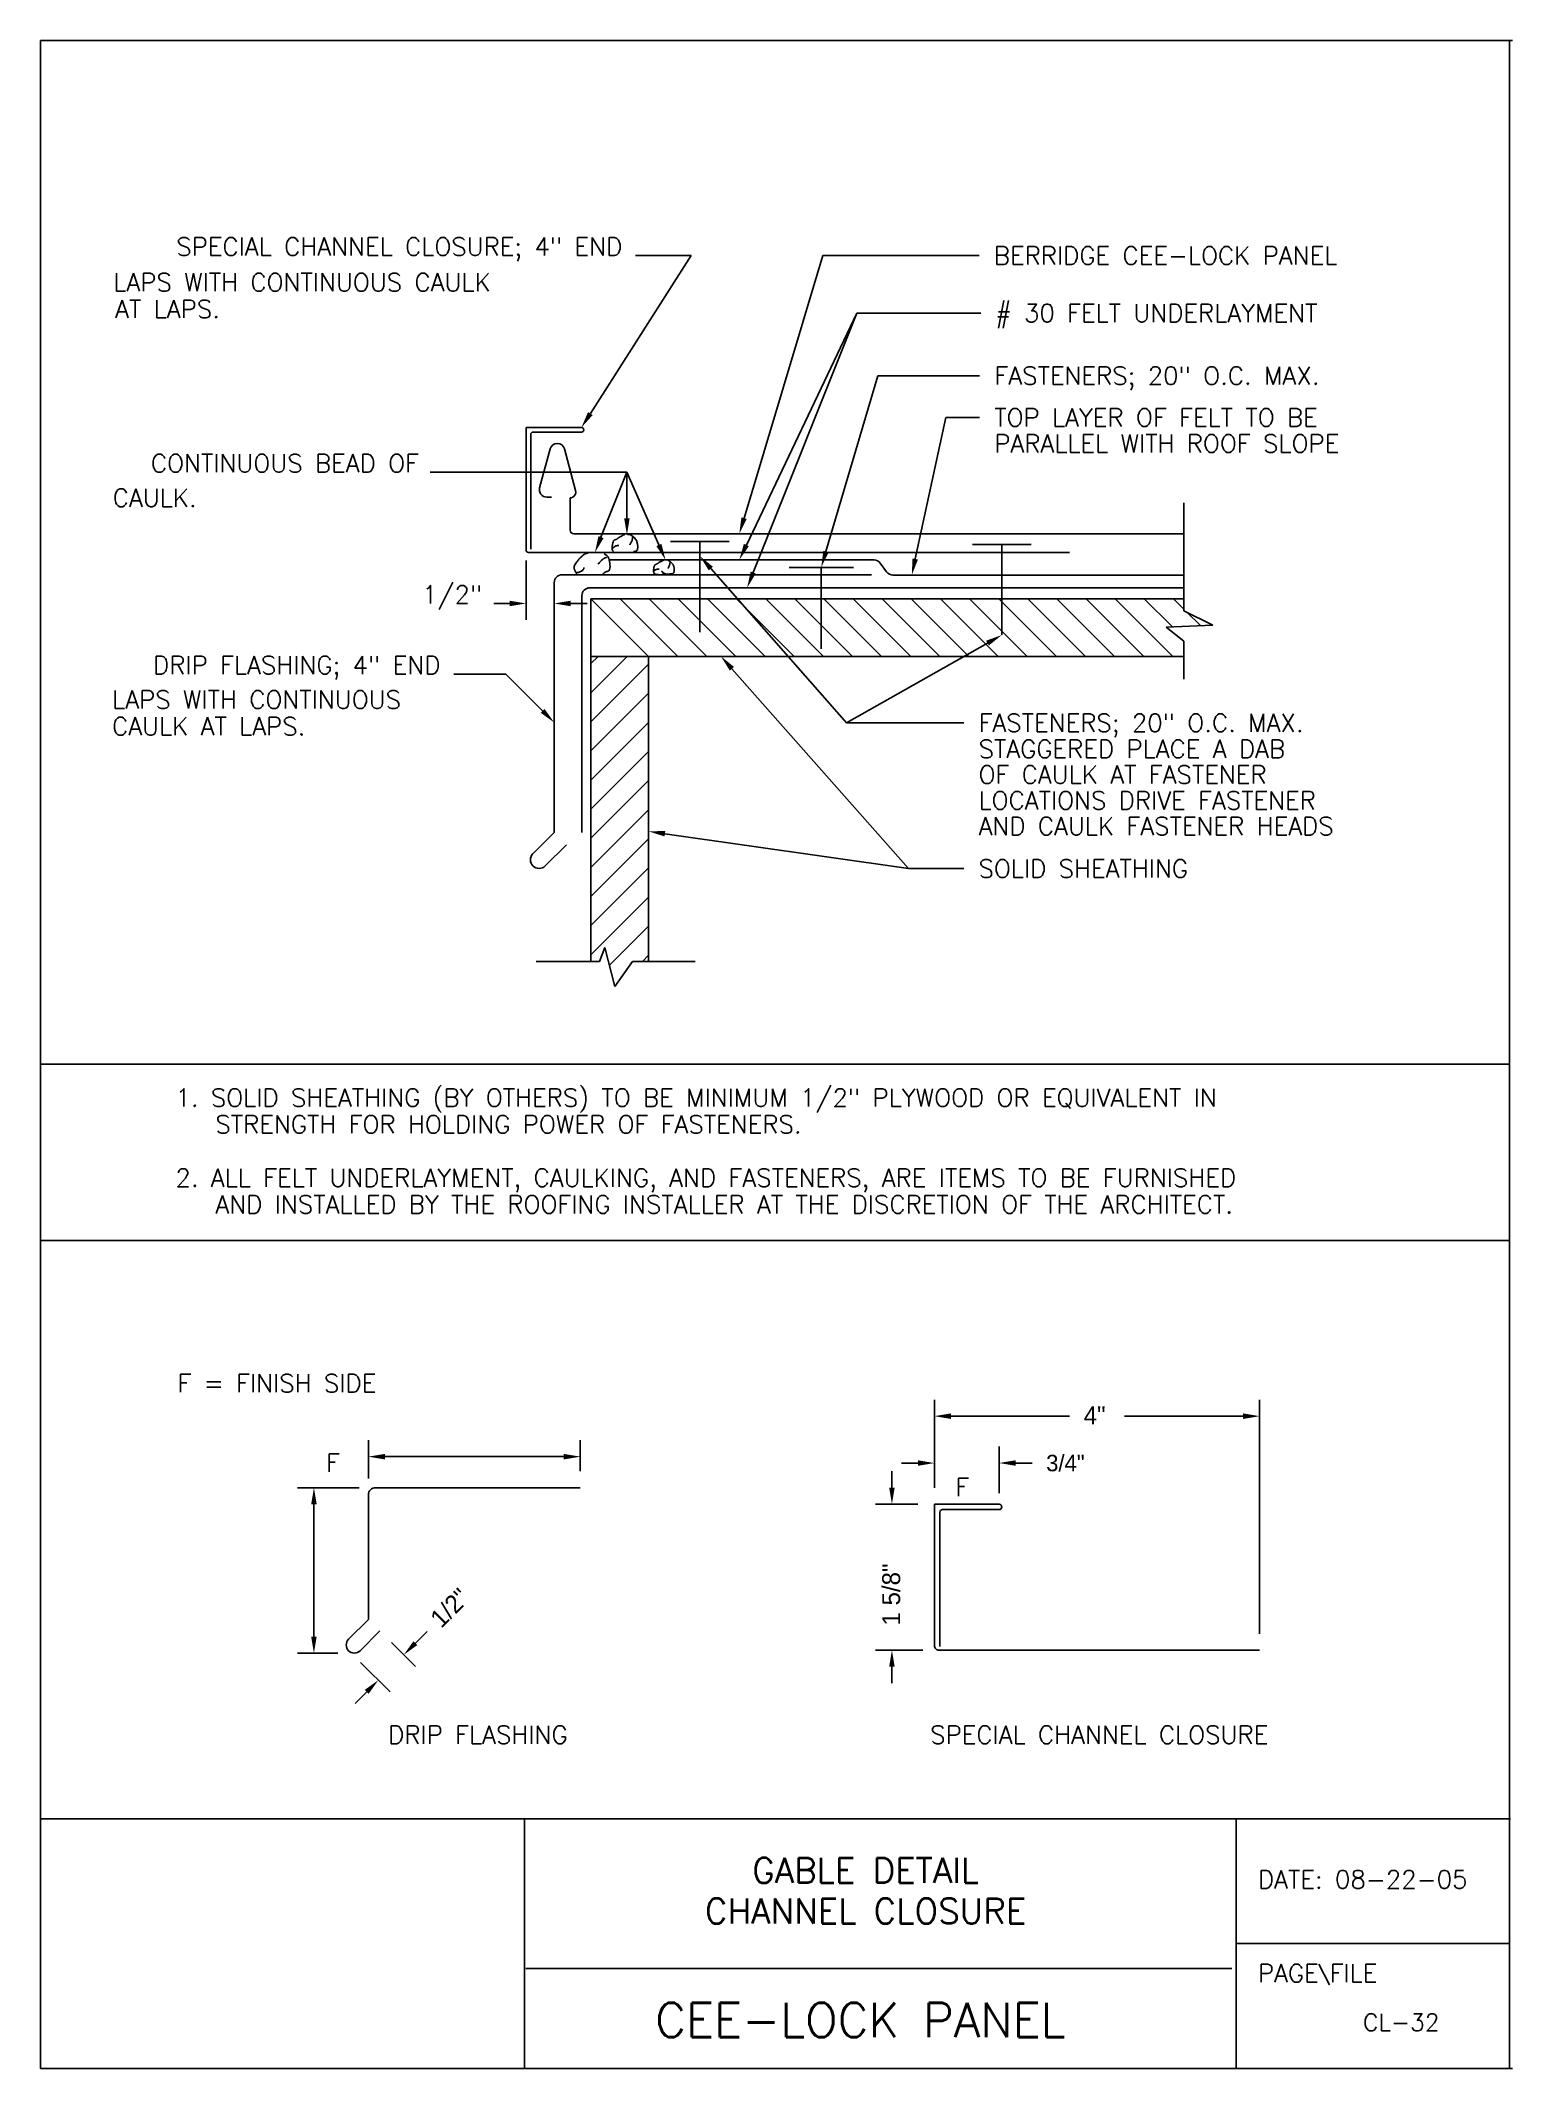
# Model space of a CAD drawing. Extents: x -4 to 25.5, y -7 to 33.6.
import ezdxf
from ezdxf.enums import TextEntityAlignment as Align

# ---------------------------------------------------------------- set-up
doc = ezdxf.new("R2010")
doc.units = 0
doc.header["$LTSCALE"] = 0.4
doc.header["$MEASUREMENT"] = 0
doc.layers.get('0').update_dxf_attribs({"linetype": 'CONTINUOUS'})
for name, color, linetype in [('1', 7, 'CONTINUOUS'), ('BORDER', 7, 'CONTINUOUS'), ('CMP-FLSH', 7, 'CONTINUOUS'), ('DIM-TXT', 7, 'CONTINUOUS'), ('STRCTR', 7, 'CONTINUOUS')]:
    doc.layers.add(name, color=color, linetype=linetype)
doc.styles.add('AU101S01', font='SIMPLEX.SHX')
doc.styles.add('ROMANS', font='romans', dxfattribs={"height": 0.275})

# ---------------------------------------------------------------- blocks, each defined once
blk = doc.blocks.new('*X0')
at = {"color": 0, "linetype": 'CONTINUOUS'}
for p, q in [((7.966, 20.119), (8.571, 20.724)), ((7.966, 20.606), (8.085, 20.724)), ((7.966, 19.633), (8.929, 20.596)), ((7.966, 19.147), (8.929, 20.11)), ((7.966, 18.661), (8.929, 19.624)), ((7.966, 18.175), (8.929, 19.138)), ((7.966, 17.689), (8.929, 18.652)), ((7.966, 17.203), (8.929, 18.166)), ((7.966, 16.717), (8.929, 17.68)), ((7.966, 16.23), (8.929, 17.193)), ((7.966, 15.744), (8.929, 16.707)), ((8.276, 15.568), (8.929, 16.221)), ((8.827, 15.633), (8.929, 15.735))]:
    blk.add_line(p, q, dxfattribs=at)
blk = doc.blocks.new('*X1')
at = {"color": 0, "linetype": 'CONTINUOUS'}
for p, q in [((8.93, 20.724), (7.967, 21.687)), ((9.416, 20.724), (8.453, 21.687)), ((9.902, 20.724), (8.939, 21.687)), ((10.388, 20.724), (9.425, 21.687)), ((10.874, 20.724), (9.911, 21.687)), ((11.361, 20.724), (10.398, 21.687)), ((11.847, 20.724), (10.884, 21.687)), ((12.333, 20.724), (11.37, 21.687)), ((12.819, 20.724), (11.856, 21.687)), ((13.305, 20.724), (12.342, 21.687)), ((13.791, 20.724), (12.828, 21.687)), ((14.277, 20.724), (13.314, 21.687)), ((14.763, 20.724), (13.8, 21.687)), ((15.25, 20.724), (14.287, 21.687)), ((15.736, 20.724), (14.773, 21.687)), ((16.222, 20.724), (15.259, 21.687)), ((16.708, 20.724), (15.745, 21.687)), ((17.194, 20.724), (16.231, 21.687)), ((17.68, 20.724), (16.717, 21.687)), ((17.675, 21.216), (17.203, 21.687)), ((17.862, 21.515), (17.69, 21.687)), ((18.139, 21.238), (17.917, 21.46))]:
    blk.add_line(p, q, dxfattribs=at)

msp = doc.modelspace()

# ---------------------------------------------------------------- linework, layer by layer
at = {"layer": '1', "color": 5}
for p, q in [((25.508, 33.599), (-3.973, 33.599)), ((-3.973, 33.599), (-3.973, -7.023)), ((25.448, -7.023), (25.448, 33.599)), ((-3.973, -2.023), (25.468, -2.023)), ((19.972, -2.023), (19.972, -4.523)), ((5.72, -7.023), (5.72, -2.035)), ((19.972, -4.523), (25.448, -4.523)), ((25.448, -4.523), (19.972, -4.523)), ((19.972, -4.523), (19.972, -7.023)), ((5.745, -5.023), (19.888, -5.023)), ((-3.973, -7.023), (25.508, -7.023)), ((19.972, -7.023), (5.72, -7.023))]:
    msp.add_line(p, q, dxfattribs=at)
at = {"layer": '1', "color": 7}
msp.add_line((25.468, -2.023), (19.972, -2.023), dxfattribs=at)
at = {"layer": 'BORDER', "color": 5}
for p, q in [((-3.973, 13.095), (25.448, 13.095)), ((-3.973, 9.561), (25.448, 9.561))]:
    msp.add_line(p, q, dxfattribs=at)
at = {"layer": 'CMP-FLSH', "color": 1, "linetype": 'CONTINUOUS'}
for p, q in [((5.752, 25.849), (6.861, 25.849)), ((5.752, 25.849), (5.752, 23.391)), ((5.844, 25.71), (5.844, 23.412)), ((6.861, 25.756), (5.89, 25.756)), ((6.907, 25.803), (6.907, 25.802)), ((6.023, 24.641), (6.231, 25.418)), ((6.52, 25.418), (6.744, 24.585)), ((6.167, 24.453), (6.259, 24.453)), ((6.632, 23.793), (6.632, 24.438)), ((18.925, 23.716), (6.709, 23.716)), ((5.798, 23.345), (16.634, 23.345)), ((12.672, 22.897), (6.469, 22.897)), ((6.315, 22.743), (6.315, 17.737)), ((6.315, 17.737), (5.89, 17.312)), ((6.136, 17.066), (6.561, 17.491)), ((2.737, 4.61), (6.837, 4.61)), ((2.593, 4.466), (2.593, 1.971)), ((13.93, 4.279), (15.226, 4.279)), ((13.93, 4.279), (13.93, 1.45)), ((14.038, 4.116), (14.038, 1.432)), ((15.226, 4.171), (14.092, 4.171)), ((2.593, 1.971), (2.196, 1.574)), ((2.426, 1.345), (2.823, 1.742)), ((14.026, 1.354), (20.443, 1.354))]:
    msp.add_line(p, q, dxfattribs=at)
at = {"layer": 'CMP-FLSH', "color": 6, "linetype": 'CONTINUOUS'}
for p, q in [((8.646, 23.564), (9.82, 23.564)), ((9.233, 23.564), (9.233, 21.751)), ((7.402, 23.196), (12.721, 23.196)), ((14.694, 23.505), (15.869, 23.505)), ((15.282, 23.505), (15.282, 21.692)), ((11.019, 23.046), (12.31, 23.046)), ((11.664, 23.046), (11.664, 21.411)), ((12.846, 23.132), (12.973, 22.956)), ((13.098, 22.892), (18.925, 22.892)), ((6.87, 22.482), (6.87, 17.737)), ((18.925, 22.637), (7.024, 22.637))]:
    msp.add_line(p, q, dxfattribs=at)
for points in [[(7.503, 23.363, 0), (7.5, 23.365, 0), (7.497, 23.368, 0), (7.494, 23.371, 0), (7.491, 23.375, 0), (7.489, 23.379, 0), (7.486, 23.383, 0), (7.484, 23.386, 0), (7.482, 23.39, 0), (7.481, 23.393, 0), (7.479, 23.402, 0), (7.477, 23.413, 0), (7.476, 23.425, 0), (7.476, 23.438, 0), (7.477, 23.451, 0), (7.477, 23.464, 0), (7.478, 23.477, 0), (7.48, 23.488, 0), (7.481, 23.497, 0), (7.482, 23.506, 0), (7.484, 23.516, 0), (7.487, 23.527, 0), (7.489, 23.538, 0), (7.493, 23.55, 0), (7.496, 23.561, 0), (7.5, 23.571, 0), (7.505, 23.58, 0), (7.51, 23.586, 0), (7.515, 23.591, 0), (7.521, 23.595, 0), (7.529, 23.598, 0), (7.537, 23.601, 0), (7.545, 23.604, 0), (7.554, 23.607, 0), (7.562, 23.61, 0), (7.569, 23.613, 0), (7.575, 23.616, 0), (7.58, 23.619, 0), (7.585, 23.623, 0), (7.591, 23.628, 0), (7.597, 23.632, 0), (7.603, 23.637, 0), (7.609, 23.642, 0), (7.615, 23.646, 0), (7.621, 23.65, 0), (7.625, 23.653, 0), (7.635, 23.659, 0), (7.648, 23.666, 0), (7.662, 23.674, 0), (7.678, 23.681, 0), (7.692, 23.689, 0), (7.706, 23.695, 0), (7.717, 23.701, 0), (7.724, 23.704, 0), (7.727, 23.705, 0)], [(7.9, 23.363, 0), (7.907, 23.362, 0), (7.915, 23.362, 0), (7.924, 23.364, 0), (7.934, 23.366, 0), (7.943, 23.369, 0), (7.952, 23.372, 0), (7.96, 23.376, 0), (7.967, 23.381, 0), (7.972, 23.386, 0), (7.977, 23.393, 0), (7.981, 23.402, 0), (7.984, 23.414, 0), (7.985, 23.426, 0), (7.987, 23.438, 0), (7.987, 23.451, 0), (7.987, 23.462, 0), (7.987, 23.473, 0), (7.987, 23.482, 0), (7.986, 23.493, 0), (7.984, 23.505, 0), (7.982, 23.519, 0), (7.979, 23.533, 0), (7.976, 23.547, 0), (7.972, 23.56, 0), (7.968, 23.573, 0), (7.963, 23.585, 0), (7.958, 23.594, 0), (7.949, 23.607, 0), (7.937, 23.621, 0), (7.923, 23.636, 0), (7.908, 23.65, 0), (7.891, 23.665, 0), (7.874, 23.678, 0), (7.858, 23.69, 0), (7.842, 23.699, 0), (7.828, 23.705, 0), (7.824, 23.706, 0), (7.818, 23.707, 0), (7.812, 23.707, 0), (7.806, 23.707, 0), (7.799, 23.707, 0), (7.793, 23.706, 0), (7.789, 23.706, 0), (7.786, 23.706, 0), (7.784, 23.705, 0)], [(7.886, 23.661, 0), (7.885, 23.653, 0), (7.884, 23.644, 0), (7.883, 23.635, 0), (7.882, 23.625, 0), (7.88, 23.614, 0), (7.878, 23.604, 0), (7.876, 23.595, 0), (7.873, 23.586, 0), (7.871, 23.579, 0), (7.868, 23.57, 0), (7.863, 23.56, 0), (7.857, 23.548, 0), (7.85, 23.536, 0), (7.843, 23.524, 0), (7.837, 23.514, 0), (7.832, 23.505, 0), (7.829, 23.499, 0), (7.828, 23.497, 0)], [(6.995, 23.331, 0), (6.988, 23.33, 0), (6.981, 23.329, 0), (6.974, 23.328, 0), (6.966, 23.326, 0), (6.957, 23.324, 0), (6.95, 23.322, 0), (6.942, 23.319, 0), (6.936, 23.317, 0), (6.93, 23.314, 0), (6.916, 23.306, 0), (6.901, 23.295, 0), (6.886, 23.282, 0), (6.869, 23.268, 0), (6.853, 23.253, 0), (6.838, 23.238, 0), (6.824, 23.224, 0), (6.811, 23.21, 0), (6.801, 23.198, 0), (6.791, 23.185, 0), (6.779, 23.17, 0), (6.767, 23.154, 0), (6.754, 23.136, 0), (6.742, 23.117, 0), (6.731, 23.099, 0), (6.722, 23.081, 0), (6.716, 23.064, 0), (6.712, 23.048, 0), (6.712, 23.039, 0), (6.714, 23.028, 0), (6.717, 23.016, 0), (6.72, 23.004, 0), (6.725, 22.991, 0), (6.73, 22.979, 0), (6.735, 22.968, 0), (6.74, 22.957, 0), (6.744, 22.949, 0), (6.746, 22.945, 0), (6.749, 22.941, 0), (6.753, 22.936, 0), (6.756, 22.931, 0), (6.76, 22.926, 0), (6.763, 22.922, 0), (6.766, 22.919, 0), (6.768, 22.916, 0), (6.769, 22.915, 0)], [(7.366, 23.248, 0), (7.359, 23.245, 0), (7.351, 23.243, 0), (7.342, 23.239, 0), (7.333, 23.235, 0), (7.324, 23.231, 0), (7.315, 23.227, 0), (7.307, 23.222, 0), (7.299, 23.218, 0), (7.293, 23.214, 0), (7.283, 23.206, 0), (7.272, 23.195, 0), (7.26, 23.183, 0), (7.248, 23.169, 0), (7.236, 23.155, 0), (7.224, 23.142, 0), (7.212, 23.13, 0), (7.2, 23.121, 0), (7.188, 23.115, 0)], [(7.317, 23.314, 0), (7.326, 23.311, 0), (7.336, 23.305, 0), (7.347, 23.299, 0), (7.357, 23.291, 0), (7.368, 23.283, 0), (7.377, 23.274, 0), (7.386, 23.265, 0), (7.393, 23.256, 0), (7.398, 23.248, 0), (7.408, 23.225, 0), (7.416, 23.197, 0), (7.424, 23.165, 0), (7.429, 23.131, 0), (7.432, 23.096, 0), (7.433, 23.062, 0), (7.43, 23.031, 0), (7.424, 23.004, 0), (7.414, 22.982, 0), (7.41, 22.977, 0), (7.404, 22.974, 0), (7.397, 22.971, 0), (7.388, 22.968, 0), (7.38, 22.966, 0), (7.371, 22.964, 0), (7.363, 22.962, 0), (7.355, 22.959, 0), (7.35, 22.957, 0), (7.345, 22.954, 0), (7.339, 22.951, 0), (7.333, 22.948, 0), (7.327, 22.944, 0), (7.321, 22.94, 0), (7.315, 22.936, 0), (7.309, 22.932, 0), (7.305, 22.928, 0), (7.301, 22.924, 0), (7.3, 22.922, 0), (7.299, 22.919, 0), (7.297, 22.915, 0), (7.296, 22.911, 0), (7.295, 22.908, 0), (7.294, 22.904, 0), (7.294, 22.901, 0), (7.293, 22.9, 0), (7.293, 22.899, 0)], [(7.474, 23.415, 0), (7.479, 23.422, 0), (7.486, 23.43, 0), (7.493, 23.437, 0), (7.502, 23.445, 0), (7.511, 23.453, 0), (7.521, 23.46, 0), (7.53, 23.466, 0), (7.538, 23.471, 0), (7.546, 23.475, 0), (7.552, 23.477, 0), (7.56, 23.478, 0), (7.57, 23.48, 0), (7.579, 23.481, 0), (7.589, 23.481, 0), (7.597, 23.482, 0), (7.605, 23.482, 0), (7.609, 23.482, 0), (7.611, 23.482, 0)], [(8.326, 22.916, 0), (8.324, 22.918, 0), (8.322, 22.92, 0), (8.32, 22.922, 0), (8.317, 22.925, 0), (8.315, 22.928, 0), (8.313, 22.932, 0), (8.311, 22.935, 0), (8.31, 22.937, 0), (8.309, 22.94, 0), (8.307, 22.947, 0), (8.306, 22.956, 0), (8.305, 22.966, 0), (8.305, 22.977, 0), (8.305, 22.987, 0), (8.306, 22.998, 0), (8.307, 23.008, 0), (8.308, 23.017, 0), (8.309, 23.024, 0), (8.31, 23.031, 0), (8.312, 23.039, 0), (8.313, 23.048, 0), (8.316, 23.058, 0), (8.318, 23.067, 0), (8.321, 23.076, 0), (8.325, 23.084, 0), (8.328, 23.091, 0), (8.332, 23.097, 0), (8.336, 23.1, 0), (8.341, 23.103, 0), (8.347, 23.106, 0), (8.354, 23.109, 0), (8.361, 23.111, 0), (8.368, 23.114, 0), (8.374, 23.116, 0), (8.38, 23.118, 0), (8.385, 23.121, 0), (8.389, 23.123, 0), (8.393, 23.126, 0), (8.398, 23.13, 0), (8.403, 23.134, 0), (8.408, 23.138, 0), (8.413, 23.141, 0), (8.418, 23.145, 0), (8.422, 23.148, 0), (8.426, 23.151, 0), (8.434, 23.155, 0), (8.444, 23.161, 0), (8.456, 23.167, 0), (8.468, 23.173, 0), (8.48, 23.179, 0), (8.491, 23.185, 0), (8.5, 23.189, 0), (8.506, 23.192, 0), (8.508, 23.193, 0)], [(8.648, 22.916, 0), (8.654, 22.915, 0), (8.661, 22.915, 0), (8.668, 22.916, 0), (8.676, 22.918, 0), (8.683, 22.92, 0), (8.691, 22.923, 0), (8.697, 22.927, 0), (8.703, 22.93, 0), (8.707, 22.934, 0), (8.711, 22.94, 0), (8.714, 22.948, 0), (8.716, 22.957, 0), (8.717, 22.966, 0), (8.718, 22.976, 0), (8.719, 22.987, 0), (8.719, 22.996, 0), (8.719, 23.005, 0), (8.719, 23.012, 0), (8.718, 23.021, 0), (8.717, 23.031, 0), (8.715, 23.042, 0), (8.712, 23.053, 0), (8.71, 23.064, 0), (8.707, 23.076, 0), (8.703, 23.086, 0), (8.699, 23.095, 0), (8.695, 23.103, 0), (8.688, 23.113, 0), (8.678, 23.125, 0), (8.667, 23.136, 0), (8.654, 23.148, 0), (8.641, 23.16, 0), (8.628, 23.171, 0), (8.614, 23.18, 0), (8.601, 23.188, 0), (8.59, 23.193, 0), (8.586, 23.194, 0), (8.582, 23.194, 0), (8.577, 23.194, 0), (8.572, 23.194, 0), (8.567, 23.194, 0), (8.562, 23.194, 0), (8.558, 23.193, 0), (8.556, 23.193, 0), (8.555, 23.193, 0)], [(8.637, 23.157, 0), (8.636, 23.151, 0), (8.636, 23.144, 0), (8.635, 23.136, 0), (8.633, 23.128, 0), (8.632, 23.119, 0), (8.63, 23.111, 0), (8.629, 23.103, 0), (8.627, 23.096, 0), (8.625, 23.091, 0), (8.622, 23.084, 0), (8.618, 23.075, 0), (8.613, 23.066, 0), (8.608, 23.056, 0), (8.603, 23.046, 0), (8.598, 23.038, 0), (8.594, 23.031, 0), (8.591, 23.026, 0), (8.59, 23.024, 0)], [(6.752, 22.94, 0), (6.765, 22.941, 0), (6.779, 22.942, 0), (6.795, 22.945, 0), (6.812, 22.95, 0), (6.828, 22.955, 0), (6.844, 22.961, 0), (6.859, 22.968, 0), (6.871, 22.975, 0), (6.882, 22.982, 0), (6.886, 22.987, 0), (6.891, 22.993, 0), (6.896, 23.002, 0), (6.9, 23.01, 0), (6.905, 23.019, 0), (6.908, 23.027, 0), (6.911, 23.034, 0), (6.913, 23.038, 0), (6.914, 23.04, 0)], [(8.303, 22.958, 0), (8.307, 22.964, 0), (8.313, 22.97, 0), (8.319, 22.976, 0), (8.326, 22.982, 0), (8.333, 22.988, 0), (8.341, 22.994, 0), (8.348, 22.999, 0), (8.355, 23.003, 0), (8.362, 23.006, 0), (8.367, 23.008, 0), (8.373, 23.009, 0), (8.381, 23.01, 0), (8.389, 23.011, 0), (8.396, 23.011, 0), (8.403, 23.012, 0), (8.409, 23.012, 0), (8.413, 23.012, 0), (8.414, 23.012, 0)], [(8.326, 22.916, 0), (8.328, 22.915, 0), (8.331, 22.914, 0), (8.334, 22.912, 0), (8.337, 22.911, 0), (8.34, 22.91, 0), (8.342, 22.909, 0), (8.345, 22.908, 0), (8.348, 22.907, 0), (8.35, 22.906, 0), (8.354, 22.906, 0), (8.358, 22.905, 0), (8.363, 22.904, 0), (8.368, 22.904, 0), (8.373, 22.903, 0), (8.378, 22.903, 0), (8.383, 22.902, 0), (8.387, 22.902, 0), (8.391, 22.902, 0), (8.4, 22.901, 0), (8.412, 22.899, 0), (8.425, 22.897, 0), (8.439, 22.896, 0), (8.452, 22.894, 0), (8.465, 22.894, 0), (8.477, 22.895, 0), (8.486, 22.898, 0), (8.493, 22.903, 0), (8.495, 22.908, 0), (8.496, 22.913, 0), (8.496, 22.919, 0), (8.495, 22.926, 0), (8.494, 22.933, 0), (8.491, 22.94, 0), (8.489, 22.946, 0), (8.486, 22.952, 0), (8.483, 22.956, 0), (8.482, 22.957, 0), (8.48, 22.958, 0), (8.477, 22.959, 0), (8.474, 22.96, 0), (8.471, 22.961, 0), (8.469, 22.962, 0), (8.467, 22.963, 0), (8.466, 22.964, 0), (8.466, 22.965, 0), (8.466, 22.966, 0), (8.467, 22.966, 0), (8.469, 22.966, 0), (8.47, 22.966, 0), (8.472, 22.965, 0), (8.474, 22.964, 0), (8.475, 22.964, 0), (8.476, 22.963, 0), (8.477, 22.962, 0), (8.48, 22.96, 0), (8.483, 22.957, 0), (8.486, 22.954, 0), (8.488, 22.95, 0), (8.491, 22.946, 0), (8.494, 22.942, 0), (8.497, 22.939, 0), (8.499, 22.936, 0), (8.502, 22.934, 0), (8.505, 22.931, 0), (8.509, 22.929, 0), (8.514, 22.927, 0), (8.519, 22.924, 0), (8.524, 22.922, 0), (8.529, 22.92, 0), (8.534, 22.918, 0), (8.539, 22.917, 0), (8.542, 22.916, 0), (8.549, 22.914, 0), (8.556, 22.913, 0), (8.564, 22.912, 0), (8.573, 22.911, 0), (8.581, 22.91, 0), (8.59, 22.91, 0), (8.598, 22.909, 0), (8.606, 22.909, 0), (8.612, 22.91, 0), (8.615, 22.91, 0), (8.62, 22.911, 0), (8.624, 22.913, 0), (8.629, 22.915, 0), (8.634, 22.917, 0), (8.639, 22.918, 0), (8.643, 22.918, 0), (8.646, 22.918, 0), (8.648, 22.916, 0)]]:
    msp.add_polyline3d(points, dxfattribs=at)
at = {"layer": 'CMP-FLSH', "color": 1, "linetype": 'CONTINUOUS'}
for centre, radius, start, end in [((5.89, 25.71), 0.0462, 90.0071, 179.9929), ((6.861, 25.803), 0.0462, 0.0071, 89.9929), ((6.861, 25.802), 0.0462, 270.0071, 359.9958), ((6.376, 25.38), 0.15, 14.995, 165.005), ((6.167, 24.602), 0.15, 165.0024, 269.9988), ((6.632, 24.554), 0.116, 269.9982, 15.1825), ((6.709, 23.793), 0.077, 180.0059, 269.9958), ((5.798, 23.391), 0.0462, 180.0139, 269.9861), ((6.469, 22.743), 0.154, 90.0005, 180.0017), ((6.013, 17.189), 0.174, 135, 315), ((2.737, 4.466), 0.144, 90.0006, 180.0021), ((14.092, 4.116), 0.054, 89.9991, 179.9936), ((15.226, 4.225), 0.054, 269.9988, 89.9866), ((2.311, 1.459), 0.162, 135, 315), ((14.026, 1.45), 0.096, 179.9979, 270.0034)]:
    msp.add_arc(centre, radius, start, end, dxfattribs=at)
at = {"layer": 'CMP-FLSH', "color": 6, "linetype": 'CONTINUOUS'}
for centre, start, end in [((12.721, 23.042), 35.8831, 89.9979), ((13.098, 23.046), 215.8735, 270.0041), ((7.024, 22.482), 90, 180.0008)]:
    msp.add_arc(centre, 0.154, start, end, dxfattribs=at)
at = {"layer": 'DIM-TXT', "color": 3, "linetype": 'CONTINUOUS'}
for p, q in [((7.039, 26.127), (9.06, 29.291)), ((9.06, 29.291), (7.94, 29.291)), ((10.117, 24.032), (11.697, 29.291)), ((11.697, 29.291), (14.824, 29.291)), ((10.164, 23.494), (12.377, 28.141)), ((10.301, 22.943), (12.377, 28.141)), ((12.377, 28.141), (14.857, 28.141)), ((11.758, 23.363), (12.796, 26.886)), ((12.796, 26.886), (14.836, 26.886)), ((13.546, 23.215), (14.157, 26.049)), ((14.157, 26.049), (14.832, 26.049)), ((7.771, 24.951), (3.829, 24.951)), ((7.252, 23.651), (7.771, 24.951)), ((7.771, 24.026), (7.771, 24.951)), ((8.412, 23.495), (7.771, 24.951)), ((5.752, 23.185), (5.752, 21.993)), ((9.451, 23.023), (12.168, 19.932)), ((5.422, 22.323), (5.103, 22.323)), ((6.645, 22.323), (6.975, 22.323)), ((14.994, 21.529), (12.168, 19.932)), ((5.343, 20.91), (4.301, 20.91)), ((6.081, 20.173), (5.343, 20.91)), ((9.874, 21.015), (13.408, 17.012)), ((12.168, 19.932), (14.518, 19.932)), ((8.531, 17.711), (13.408, 17.012)), ((13.408, 17.012), (14.517, 17.012))]:
    msp.add_line(p, q, dxfattribs=at)
for points in [[(7.085, 26.097), (6.992, 26.157), (6.861, 25.849)], [(7.826, 24.026), (7.716, 24.026), (7.771, 23.696)], [(10.169, 24.016), (10.064, 24.047), (10.022, 23.716)], [(7.303, 23.631), (7.201, 23.671), (7.13, 23.344)], [(8.462, 23.517), (8.362, 23.473), (8.545, 23.193)], [(9.41, 22.987), (9.492, 23.06), (9.233, 23.271)], [(10.213, 23.47), (10.114, 23.517), (10.022, 23.196)], [(11.81, 23.347), (11.705, 23.378), (11.664, 23.046)], [(13.6, 23.203), (13.492, 23.226), (13.477, 22.892)], [(10.352, 22.923), (10.25, 22.963), (10.179, 22.637)], [(5.422, 22.378), (5.422, 22.268), (5.752, 22.323)], [(6.645, 22.378), (6.645, 22.268), (6.315, 22.323)], [(14.967, 21.577), (15.021, 21.482), (15.282, 21.692)], [(9.832, 20.979), (9.915, 21.052), (9.655, 21.263)], [(6.12, 20.211), (6.043, 20.134), (6.315, 19.939)], [(8.523, 17.657), (8.539, 17.765), (8.205, 17.758)]]:
    msp.add_solid(points, dxfattribs=at)
at = {"layer": 'STRCTR', "color": 2, "linetype": 'CONTINUOUS'}
for p, q in [((18.925, 22.418), (18.925, 24.339)), ((18.925, 22.177), (18.925, 22.418)), ((18.925, 22.177), (19.509, 21.891)), ((19.509, 21.891), (18.574, 21.847)), ((18.574, 21.847), (18.925, 21.565)), ((18.925, 21.565), (18.925, 21.263)), ((18.925, 21.263), (18.925, 20.806)), ((7.049, 15.152), (5.954, 15.152)), ((7.22, 15.152), (7.049, 15.152)), ((7.22, 15.152), (7.329, 15.43)), ((7.329, 15.43), (7.53, 14.653)), ((7.53, 14.653), (7.881, 15.152)), ((7.881, 15.152), (8.205, 15.152)), ((8.205, 15.152), (9.135, 15.152))]:
    msp.add_line(p, q, dxfattribs=at)
at = {"layer": 'STRCTR', "color": 4, "linetype": 'CONTINUOUS'}
for p, q in [((7.049, 22.418), (7.049, 21.263)), ((7.049, 22.418), (18.925, 22.418)), ((7.049, 21.263), (7.049, 15.152)), ((7.049, 21.263), (8.205, 21.263)), ((8.205, 21.263), (18.925, 21.263)), ((8.205, 21.263), (8.205, 15.152))]:
    msp.add_line(p, q, dxfattribs=at)
at = {"layer": 'STRCTR', "color": 3, "linetype": 'CONTINUOUS'}
for p, q in [((13.93, 4.609), (13.93, 6.373)), ((20.443, 1.684), (20.443, 6.373)), ((14.26, 6.043), (16.637, 6.043)), ((20.113, 6.043), (17.737, 6.043)), ((2.593, 4.796), (2.593, 5.562)), ((6.837, 4.94), (6.837, 5.562)), ((15.226, 4.501), (15.226, 5.434)), ((6.507, 5.232), (2.923, 5.232)), ((13.079, 4.609), (13.079, 4.939)), ((13.6, 5.104), (13.27, 5.104)), ((15.556, 5.104), (15.886, 5.104)), ((2.407, 4.61), (1.172, 4.61)), ((1.502, 4.28), (1.502, 1.627)), ((13.6, 4.279), (12.749, 4.279)), ((3.535, 1.497), (3.768, 1.73)), ((1.981, 1.297), (1.172, 1.297)), ((3.056, 1.508), (3.535, 1.03)), ((13.696, 1.354), (12.749, 1.354)), ((2.435, 1.111), (3.026, 0.521)), ((13.079, 1.024), (13.079, 0.694)), ((2.559, 0.521), (2.326, 0.288))]:
    msp.add_line(p, q, dxfattribs=at)
for points in [[(14.26, 6.098), (14.26, 5.988), (13.93, 6.043)], [(20.113, 6.098), (20.113, 5.988), (20.443, 6.043)], [(2.923, 5.287), (2.923, 5.177), (2.593, 5.232)], [(6.507, 5.287), (6.507, 5.177), (6.837, 5.232)], [(13.6, 5.159), (13.6, 5.049), (13.93, 5.104)], [(15.556, 5.159), (15.556, 5.049), (15.226, 5.104)], [(1.447, 4.28), (1.557, 4.28), (1.502, 4.61)], [(13.024, 4.609), (13.134, 4.609), (13.079, 4.279)], [(1.447, 1.627), (1.557, 1.627), (1.502, 1.297)], [(3.496, 1.536), (3.574, 1.458), (3.302, 1.263)], [(13.024, 1.024), (13.134, 1.024), (13.079, 1.354)], [(2.52, 0.56), (2.598, 0.482), (2.792, 0.754)]]:
    msp.add_solid(points, dxfattribs=at)

# ---------------------------------------------------------------- block references
at = {"layer": 'STRCTR', "color": 4, "linetype": 'CONTINUOUS', "xscale": 1.2, "yscale": 1.2, "zscale": 1.2}
for name in ['*X1', '*X0']:
    msp.add_blockref(name, (-2.51, -3.607), dxfattribs=at)

# ---------------------------------------------------------------- texts
at = {"layer": '1', "color": 7, "style": 'AU101S01'}
for s, p in [('DATE: 08-22-05', (20.411, -3.417)), ('PAGE\\FILE', (20.411, -5.296))]:
    msp.add_text(s, height=0.36, dxfattribs=at).set_placement(p)
at = {"layer": 'BORDER', "color": 3, "linetype": 'CONTINUOUS', "style": 'ROMANS'}
for s, p in [('GABLE DETAIL', (12.551, -3.307)), ('CHANNEL CLOSURE', (12.551, -4.121))]:
    msp.add_text(s, height=0.50254, dxfattribs=at).set_placement(p, align=Align.CENTER)
at = {"layer": 'BORDER', "color": 5, "style": 'ROMANS'}
msp.add_text('CEE-LOCK PANEL', height=0.6875, dxfattribs=at).set_placement((12.448, -6.052), align=Align.MIDDLE)
at = {"layer": 'BORDER', "color": 2, "linetype": 'CONTINUOUS', "style": 'ROMANS'}
msp.add_text('CL-32', height=0.3438, dxfattribs=at).set_placement((23.281, -6.099), align=Align.MIDDLE)
at = {"layer": 'DIM-TXT', "color": 3, "linetype": 'CONTINUOUS', "style": 'ROMANS'}
for s, p in [('SPECIAL CHANNEL CLOSURE; 4" END', (7.679, 29.291)), ('CONTINUOUS BEAD OF', (3.606, 24.951)), ('DRIP FLASHING; 4" END', (4.036, 20.91))]:
    msp.add_text(s, height=0.36, dxfattribs=at).set_placement(p, align=Align.RIGHT)
for s, p in [('BERRIDGE CEE-LOCK PANEL', (15.121, 29.111)), ('TOP LAYER OF FELT TO BE', (15.129, 25.869)), ('PARALLEL WITH ROOF SLOPE', (15.129, 25.347)), ('SOLID SHEATHING', (14.814, 16.832))]:
    msp.add_text(s, height=0.36, rotation=360, dxfattribs=at).set_placement(p)
for s, p in [('LAPS WITH CONTINUOUS CAULK', (-2.516, 28.577)), ('AT LAPS.', (-2.479, 28.042)), ('# 30 FELT UNDERLAYMENT', (15.154, 27.961)), ('FASTENERS; 20" O.C. MAX.', (15.133, 26.706)), ('CAULK.', (-2.527, 24.26)), ('LAPS WITH CONTINUOUS', (-2.539, 20.217)), ('CAULK AT LAPS.', (-2.541, 19.683)), ('FASTENERS; 20" O.C. MAX.', (14.815, 19.752)), ('STAGGERED PLACE A DAB', (14.815, 19.229)), ('OF CAULK AT FASTENER', (14.815, 18.714)), ('LOCATIONS DRIVE FASTENER', (14.815, 18.199)), ('AND CAULK FASTENER HEADS', (14.815, 17.684)), ('1. SOLID SHEATHING (BY OTHERS) TO BE MINIMUM 1/2" PLYWOOD OR EQUIVALENT IN', (-1.272, 12.243)), ('STRENGTH FOR HOLDING POWER OF FASTENERS.', (-0.471, 11.709)), ('2. ALL FELT UNDERLAYMENT, CAULKING, AND FASTENERS, ARE ITEMS TO BE FURNISHED', (-1.272, 10.64)), ('AND INSTALLED BY THE ROOFING INSTALLER AT THE DISCRETION OF THE ARCHITECT.', (-0.471, 10.106)), ('F = FINISH SIDE', (-1.229, 6.523)), ('F', (1.744, 4.93)), ('F', (14.35, 4.443))]:
    msp.add_text(s, height=0.36, dxfattribs=at).set_placement(p)
msp.add_text('1/2"', height=0.36, dxfattribs=at).set_placement((4.272, 22.323), align=Align.CENTER)
at = {"layer": 'DIM-TXT', "color": 4, "linetype": 'CONTINUOUS', "style": 'ROMANS'}
for s, p in [('DRIP FLASHING', (4.787, -0.519)), ('SPECIAL CHANNEL CLOSURE', (17.232, -0.519))]:
    msp.add_text(s, height=0.36, dxfattribs=at).set_placement(p, align=Align.CENTER)
at = {"layer": 'STRCTR', "color": 3, "linetype": 'CONTINUOUS'}
for s, height, p in [('4"', 0.36, (16.92, 5.878)), ('3/4"', 0.33, (16.169, 4.939))]:
    msp.add_text(s, height=height, dxfattribs=at).set_placement(p)
for s, rotation, p in [('1 5/8"', 90, (13.244, 1.85)), ('1/2"', 45, (4.052, 1.78))]:
    msp.add_text(s, height=0.36, rotation=rotation, dxfattribs=at).set_placement(p)

doc.saveas('drawing.dxf')
